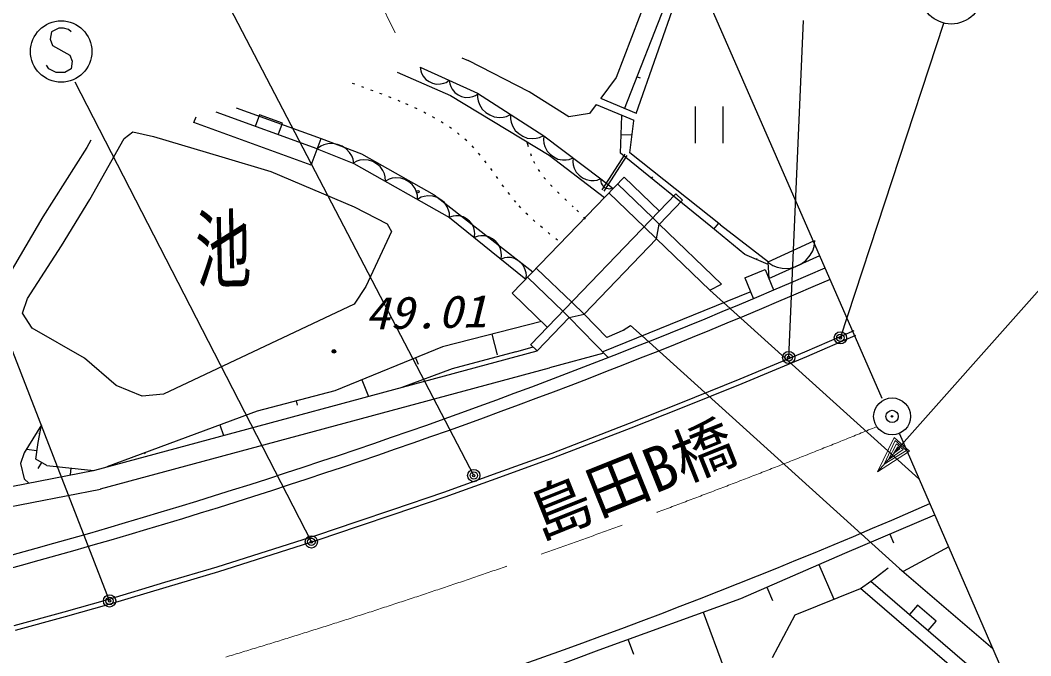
# Model space of a CAD drawing. Units: millimetres, scale not verified. Extents: x 40000 to 680000, y 20000 to 380000.
# Drawn here: x 512036 to 553159, y 292591 to 318468 of the extents above; entities that cross this region are included whole.
import ezdxf
from ezdxf.enums import TextEntityAlignment as Align

# ---------------------------------------------------------------- set-up
doc = ezdxf.new("R2010")
doc.units = ezdxf.units.MM
doc.header["$LTSCALE"] = 1000
doc.header["$PDMODE"] = 32
doc.header["$PDSIZE"] = 500
doc.linetypes.add('CHAIN', pattern=[18.5, 12, -1.5, 3.5, -1.5])
for name, color, linetype, lineweight in [('M-BGD', 7, 'Continuous', 25), ('M-BGD-EXST', 7, 'Continuous', 25), ('M-BMK', 2, 'CHAIN', 13), ('M-BMK-OTRS', 5, 'Continuous', 25), ('M-BMK-SRVR', 3, 'Continuous', 25), ('M-STR-HTXT', 7, 'Continuous', 13), ('M-STR-STR1', 1, 'Continuous', 25), ('M-STR-STRC', 7, 'Continuous', 25)]:
    doc.layers.add(name, color=color, linetype=linetype, lineweight=lineweight)
doc.layers.add('M-OTRS', color=6, linetype='Continuous')
doc.styles.add('ＭＳ ゴシック', font='')
doc.styles.get('ＭＳ ゴシック').set_extended_font_data('MS Gothic')

msp = doc.modelspace()

# ---------------------------------------------------------------- linework, layer by layer
at = {"layer": 'M-BGD'}
for p, q in [((536630, 314865), (538665, 320083)), ((537102, 314666), (539078, 320317)), ((537566, 319463), (536286, 316141)), ((530001, 316937), (530260, 316831)), ((532743, 315550), (530260, 316831)), ((527381, 316356), (529547, 315399)), ((528315, 316563), (528332, 316412)), ((528315, 316563), (530647, 315501)), ((528332, 316412), (528371, 316309)), ((528371, 316309), (528433, 316195)), ((525653, 315862), (525560, 315897)), ((528433, 316195), (528543, 316059)), ((528543, 316059), (528674, 315971)), ((528674, 315971), (528816, 315906)), ((528816, 315906), (528969, 315865)), ((528969, 315865), (529143, 315872)), ((529143, 315872), (529270, 315900)), ((529270, 315900), (529373, 315938)), ((529373, 315938), (529498, 316024)), ((529498, 316024), (529515, 315874)), ((529515, 315874), (529554, 315770)), ((536286, 316141), (535657, 315290)), ((537139, 316169), (537268, 316119)), ((526025, 315726), (525932, 315759)), ((526396, 315590), (526303, 315624)), ((526766, 315453), (526674, 315488)), ((529554, 315770), (529616, 315656)), ((529616, 315656), (529726, 315521)), ((529726, 315521), (529857, 315432)), ((529857, 315432), (529999, 315368)), ((530557, 315400), (530681, 315486)), ((530647, 315501), (530641, 315315)), ((530647, 315501), (533345, 313766)), ((534362, 314538), (532743, 315550)), ((527135, 315312), (527043, 315348)), ((527503, 315163), (527411, 315201)), ((527817, 315026), (527724, 315068)), ((529547, 315399), (533561, 312972)), ((529999, 315368), (530152, 315327)), ((530152, 315327), (530326, 315333)), ((530326, 315333), (530453, 315361)), ((530453, 315361), (530557, 315400)), ((530641, 315315), (530670, 315182)), ((530670, 315182), (530726, 315032)), ((530726, 315032), (530835, 314848)), ((535472, 315041), (535196, 314668)), ((535472, 315041), (537003, 314395)), ((535656, 315289), (537106, 314678)), ((524120, 313227), (520017, 314722)), ((520820, 314900), (524279, 313656)), ((521770, 314615), (521599, 314145)), ((522709, 314273), (521770, 314615)), ((528184, 314854), (528092, 314897)), ((528547, 314673), (528457, 314719)), ((530835, 314848), (530979, 314717)), ((530979, 314717), (531141, 314613)), ((531141, 314613), (531320, 314536)), ((531825, 314553), (531993, 314636)), ((531993, 314636), (531987, 314449)), ((535196, 314668), (534362, 314538)), ((536518, 314579), (536531, 314611)), ((539505, 314958), (539505, 313458)), ((540645, 313458), (540645, 314958)), ((519104, 314310), (519201, 314541)), ((523880, 312569), (519104, 314310)), ((522538, 313803), (522709, 314273)), ((528903, 314482), (528815, 314531)), ((529250, 314278), (529164, 314330)), ((531320, 314536), (531533, 314513)), ((531533, 314513), (531693, 314525)), ((531693, 314525), (531825, 314553)), ((531987, 314449), (532016, 314317)), ((532016, 314317), (532071, 314167)), ((536463, 313055), (536518, 314579)), ((536841, 313069), (537001, 314378)), ((537001, 314378), (537011, 314406)), ((516260, 313650), (516613, 313922)), ((516613, 313922), (517466, 313731)), ((529584, 314058), (529502, 314115)), ((529903, 313821), (529825, 313882)), ((532071, 314167), (532181, 313982)), ((532181, 313982), (532325, 313851)), ((532325, 313851), (532487, 313748)), ((533171, 313688), (533338, 313771)), ((533345, 313766), (533327, 313592)), ((533345, 313766), (535670, 312014)), ((536491, 313817), (536930, 313801)), ((514914, 313589), (514752, 313288)), ((514868, 311165), (516260, 313650)), ((517466, 313731), (520238, 312908)), ((523880, 312569), (524279, 313656)), ((524396, 313392), (524271, 313338)), ((524279, 313656), (525927, 313028)), ((524550, 313434), (524396, 313392)), ((524764, 313452), (524550, 313434)), ((524954, 313410), (524764, 313452)), ((525132, 313339), (524954, 313410)), ((530212, 313557), (530130, 313631)), ((532487, 313748), (532665, 313671)), ((532649, 313523), (532707, 313329)), ((532665, 313671), (532879, 313648)), ((532879, 313648), (533038, 313659)), ((533038, 313659), (533171, 313688)), ((533327, 313592), (533344, 313466)), ((533344, 313466), (533386, 313322)), ((514752, 313288), (512953, 310464)), ((524120, 313227), (525608, 312632)), ((524271, 313338), (524122, 313225)), ((525299, 313238), (525132, 313339)), ((525442, 313078), (525299, 313238)), ((525525, 312941), (525442, 313078)), ((525927, 313028), (528880, 311364)), ((530490, 313277), (530422, 313349)), ((530751, 312978), (530687, 313054)), ((532799, 313043), (532834, 312949)), ((533386, 313322), (533476, 313142)), ((533476, 313142), (533601, 313010)), ((533561, 312972), (535812, 311244)), ((533601, 313010), (533745, 312901)), ((535715, 311564), (536651, 313012)), ((535799, 311510), (536735, 312958)), ((540136, 310073), (536463, 313055)), ((540535, 310143), (536841, 313069)), ((520238, 312908), (522229, 312315)), ((525579, 312817), (525525, 312941)), ((525608, 312632), (525579, 312817)), ((525739, 312731), (525587, 312645)), ((525608, 312632), (529510, 310441)), ((525861, 312766), (525739, 312731)), ((526010, 312785), (525861, 312766)), ((526211, 312776), (526010, 312785)), ((526383, 312714), (526211, 312776)), ((526540, 312625), (526383, 312714)), ((526682, 312511), (526540, 312625)), ((531000, 312665), (530939, 312744)), ((532925, 312733), (532968, 312644)), ((533745, 312901), (533907, 312817)), ((533907, 312817), (534105, 312781)), ((534105, 312781), (534255, 312780)), ((534255, 312780), (534381, 312798)), ((534381, 312798), (534543, 312864)), ((534543, 312864), (534526, 312701)), ((534526, 312701), (534543, 312584)), ((534543, 312584), (534581, 312449)), ((522229, 312315), (525630, 310871)), ((526795, 312344), (526682, 312511)), ((526855, 312207), (526795, 312344)), ((526890, 312085), (526855, 312207)), ((531240, 312343), (531181, 312424)), ((533117, 312389), (533172, 312307)), ((534581, 312449), (534665, 312281)), ((534665, 312281), (534782, 312157)), ((534782, 312157), (534917, 312056)), ((526895, 311910), (526890, 312085)), ((527047, 311997), (526895, 311910)), ((527169, 312031), (527047, 311997)), ((527318, 312051), (527169, 312031)), ((527519, 312041), (527318, 312051)), ((527690, 311979), (527519, 312041)), ((527847, 311891), (527690, 311979)), ((527990, 311776), (527847, 311891)), ((528102, 311610), (527990, 311776)), ((531477, 312017), (531418, 312099)), ((531714, 311691), (531655, 311772)), ((532058, 307350), (536615, 312077)), ((533350, 312070), (533414, 311993)), ((533615, 311768), (533685, 311695)), ((534917, 312056), (535068, 311978)), ((535068, 311978), (535252, 311944)), ((535252, 311944), (535392, 311943)), ((535392, 311943), (535510, 311960)), ((535510, 311960), (535661, 312021)), ((535670, 312014), (535661, 311945)), ((535661, 311945), (535666, 311894)), ((535666, 311894), (535681, 311836)), ((535670, 312014), (536168, 311614)), ((535681, 311836), (535715, 311763)), ((535715, 311763), (535763, 311709)), ((535763, 311709), (535819, 311663)), ((537777, 310418), (536337, 311806)), ((536615, 312077), (538052, 310692)), ((537728, 312022), (537780, 312085)), ((528163, 311473), (528102, 311610)), ((528197, 311350), (528163, 311473)), ((528202, 311175), (528197, 311350)), ((528626, 311316), (528477, 311296)), ((528827, 311306), (528626, 311316)), ((528998, 311244), (528827, 311306)), ((528880, 311364), (532902, 308226)), ((531957, 311369), (531896, 311449)), ((532809, 305267), (538719, 311397)), ((533901, 311480), (533974, 311409)), ((535819, 311663), (535883, 311628)), ((535883, 311628), (535962, 311611)), ((535962, 311611), (536022, 311609)), ((537434, 310045), (535994, 311434)), ((536022, 311609), (536072, 311614)), ((536072, 311614), (536138, 311638)), ((538719, 311397), (538985, 311141)), ((513721, 309283), (514868, 311165)), ((528354, 311262), (528202, 311175)), ((528477, 311296), (528354, 311262)), ((529155, 311156), (528998, 311244)), ((529297, 311042), (529155, 311156)), ((529410, 310875), (529297, 311042)), ((532209, 311057), (532145, 311134)), ((532407, 310833), (532340, 310905)), ((534197, 311198), (534272, 311128)), ((534494, 310917), (534535, 310877)), ((538985, 311141), (538036, 310155)), ((525630, 310871), (526974, 310184)), ((529471, 310738), (529410, 310875)), ((529505, 310615), (529471, 310738)), ((529510, 310441), (529505, 310615)), ((529648, 310496), (529505, 310444)), ((529757, 310508), (529648, 310496)), ((529887, 310503), (529757, 310508)), ((530058, 310465), (529887, 310503)), ((532688, 310549), (532616, 310618)), ((534680, 310735), (534751, 310664)), ((512953, 310464), (509170, 304007)), ((526974, 310184), (527139, 309860)), ((529510, 310441), (532611, 307924)), ((530195, 310387), (530058, 310465)), ((530316, 310289), (530195, 310387)), ((530421, 310170), (530316, 310289)), ((530493, 310011), (530421, 310170)), ((532982, 310278), (532907, 310345)), ((533285, 310017), (533208, 310082)), ((534960, 310447), (535028, 310374)), ((538042, 310162), (537777, 310418)), ((537931, 309566), (538038, 310166)), ((540575, 307721), (538042, 310162)), ((541524, 308923), (540136, 310073)), ((540259, 309956), (540462, 310204)), ((540535, 310143), (542480, 308627)), ((527139, 309860), (526107, 307621)), ((530525, 309885), (530493, 310011)), ((530515, 309625), (530536, 309775)), ((530668, 309681), (530515, 309625)), ((530536, 309775), (530525, 309885)), ((530786, 309693), (530668, 309681)), ((530926, 309688), (530786, 309693)), ((531110, 309647), (530926, 309688)), ((533594, 309762), (533517, 309826)), ((537931, 309566), (537434, 310045)), ((512335, 307139), (513721, 309283)), ((531258, 309563), (531110, 309647)), ((531388, 309457), (531258, 309563)), ((531501, 309330), (531388, 309457)), ((531578, 309159), (531501, 309330)), ((533906, 309510), (533828, 309573)), ((534979, 306503), (537931, 309566)), ((540101, 307474), (537931, 309566)), ((544322, 309470), (542465, 308619)), ((544285, 309083), (544347, 309250)), ((544347, 309250), (544374, 309494)), ((531612, 309023), (531578, 309159)), ((531602, 308743), (531625, 308905)), ((531625, 308905), (531612, 309023)), ((542470, 308526), (541524, 308923)), ((542505, 307946), (544574, 308893)), ((544008, 308679), (544185, 308899)), ((544185, 308899), (544285, 309083)), ((531744, 308795), (531602, 308743)), ((531854, 308806), (531744, 308795)), ((531984, 308801), (531854, 308806)), ((532154, 308763), (531984, 308801)), ((532292, 308685), (532154, 308763)), ((532413, 308587), (532292, 308685)), ((532517, 308469), (532413, 308587)), ((532589, 308310), (532517, 308469)), ((541997, 308725), (542022, 308784)), ((542465, 308619), (542667, 308481)), ((542465, 308619), (542500, 307959)), ((542667, 308481), (542834, 308419)), ((543321, 308365), (543567, 308431)), ((543567, 308431), (543796, 308536)), ((543796, 308536), (544008, 308679)), ((532621, 308184), (532589, 308310)), ((532611, 307924), (532632, 308074)), ((532632, 308074), (532621, 308184)), ((534491, 306973), (533049, 308363)), ((541517, 307981), (542349, 308325)), ((542349, 308325), (542693, 307493)), ((542834, 308419), (543039, 308374)), ((543039, 308374), (543321, 308365)), ((526107, 307621), (525625, 306911)), ((534126, 306609), (532691, 307993)), ((540101, 307474), (540575, 307721)), ((541517, 307981), (541861, 307149)), ((532058, 307350), (533496, 305963)), ((535762, 304977), (541743, 307415)), ((540101, 307474), (540657, 306972)), ((512127, 306540), (512335, 307139)), ((525625, 306911), (517867, 303242)), ((534979, 306503), (534491, 306973)), ((512527, 305931), (512127, 306540)), ((533071, 305005), (534381, 306364)), ((534381, 306364), (534126, 306609)), ((534381, 306364), (534979, 306503)), ((534979, 306503), (535905, 305553)), ((533251, 306200), (529218, 305165)), ((534377, 306360), (535961, 304734)), ((536567, 305842), (536874, 306044)), ((536874, 306044), (537342, 305621)), ((514655, 304705), (512527, 305931)), ((531234, 305683), (531449, 304844)), ((536623, 305866), (535905, 305553)), ((529218, 305165), (524844, 303380)), ((532210, 304973), (532904, 305166)), ((533071, 305005), (532804, 305262)), ((515070, 300149), (533071, 305005)), ((528124, 304719), (528230, 304460)), ((532210, 304973), (529612, 304273)), ((535790, 304910), (533578, 304313)), ((515936, 303601), (514655, 304705)), ((515300, 299382), (533578, 304313)), ((529612, 304273), (527568, 303520)), ((517003, 303159), (515936, 303601)), ((525937, 303826), (526212, 303154)), ((517867, 303242), (517003, 303159)), ((524844, 303380), (521684, 302557)), ((523264, 302968), (523309, 302798)), ((521684, 302557), (515559, 300281)), ((512901, 301993), (512198, 300851)), ((512762, 301278), (512901, 301993)), ((520153, 301988), (520311, 301563)), ((512831, 301635), (512791, 301643)), ((512668, 300596), (512762, 301278)), ((512198, 300851), (512048, 300422)), ((512715, 300937), (512287, 300996)), ((517090, 300850), (517106, 300807)), ((512048, 300422), (512204, 299792)), ((513123, 300339), (512668, 300596)), ((512896, 300467), (512755, 300217)), ((513123, 300339), (515037, 300134)), ((514097, 300244), (514068, 299954)), ((497873, 296799), (515070, 300149)), ((512204, 299792), (512388, 299626)), ((498043, 296017), (515301, 299379)), ((545598, 296767), (549251, 298328)), ((547424, 297547), (547575, 297195)), ((549820, 297033), (547960, 296025)), ((541356, 294925), (545598, 296767)), ((544538, 296306), (545149, 294900)), ((546647, 295626), (547349, 296170)), ((547822, 296147), (551611, 292888)), ((542417, 295385), (542653, 294841)), ((543567, 294265), (546223, 295331)), ((546223, 295331), (546647, 295626)), ((550230, 291884), (546223, 295331)), ((546647, 295626), (550556, 292264)), ((535593, 292830), (541356, 294925)), ((548549, 294650), (548222, 294271)), ((549307, 293998), (548549, 294650)), ((539831, 294362), (540682, 292056)), ((542655, 292527), (543567, 294265)), ((548981, 293619), (549307, 293998)), ((536781, 293238), (536996, 292655)), ((529155, 290426), (535593, 292830))]:
    msp.add_line(p, q, dxfattribs=at)
for centre, radius in [((528219, 311489), 50), ((524800, 304986), 75), ((524800, 304986), 45), ((524800, 304986), 15)]:
    msp.add_circle(centre, radius, dxfattribs=at)
for centre, radius, start, end in [((447365, 531545), 243500, 282.16895, 293.58594), ((447358, 531540), 244000, 282.16992, 293.58984), ((447427, 531570), 254000, 281.38281, 293.58496)]:
    msp.add_arc(centre, radius, start, end, dxfattribs=at)
at = {"layer": 'M-BGD-EXST'}
for p, q in [((530492, 299930), (520579, 318954)), ((543308, 304736), (543909, 318454)), ((545410, 305537), (549616, 318354)), ((513304, 317994), (513254, 317694)), ((513604, 318144), (513304, 317994)), ((513804, 318144), (513604, 318144)), ((514004, 318094), (513804, 318144)), ((514104, 317994), (514004, 318094)), ((513254, 317694), (513354, 317444)), ((513354, 317444), (514054, 317044)), ((513204, 316494), (513104, 316644)), ((514054, 317044), (514154, 316794)), ((514154, 316794), (514104, 316494)), ((513504, 316344), (513204, 316494)), ((513854, 316344), (513504, 316344)), ((514104, 316494), (513854, 316344)), ((523883, 297227), (514271, 315950)), ((515673, 294824), (509064, 311845))]:
    msp.add_line(p, q, dxfattribs=at)
for centre, radius in [((549927, 319563), 1250), ((513704, 317194), 1250), ((545410, 305537), 250), ((545410, 305537), 150), ((545410, 305537), 50), ((543308, 304736), 250), ((543308, 304736), 150), ((543308, 304736), 50), ((530492, 299930), 250), ((530492, 299930), 150), ((530492, 299930), 50), ((523883, 297227), 250), ((523883, 297227), 150), ((523883, 297227), 50), ((515673, 294824), 250), ((515673, 294824), 150), ((515673, 294824), 50)]:
    msp.add_circle(centre, radius, dxfattribs=at)
at = {"layer": 'M-BMK'}
msp.add_arc((435495, 574346), 294321, 275.96321, 292.23428, dxfattribs=at)
at = {"layer": 'M-BMK-OTRS'}
for p, q in [((547118, 303073), (532170, 337263)), ((547811, 301630), (571281, 247635))]:
    msp.add_line(p, q, dxfattribs=at)
at = {"layer": 'M-BMK-SRVR'}
for radius in [750, 30]:
    msp.add_circle((547514, 302339), radius, dxfattribs=at)
at = {"layer": 'M-OTRS'}
msp.add_point((547514, 302339), dxfattribs=at)
at = {"layer": 'M-STR-HTXT'}
for p, q in [((527288, 317953), (523883, 325062)), ((546915, 300075), (554574, 308711)), ((546915, 300075), (547596, 301476)), ((547596, 301476), (548225, 300918)), ((547194, 300389), (547646, 301351)), ((547353, 300568), (547696, 301227)), ((547592, 300838), (547746, 301102)), ((547836, 301022), (547592, 300838)), ((547646, 301351), (548095, 300953)), ((547696, 301227), (547966, 300988)), ((547746, 301102), (547836, 301022)), ((548225, 300918), (546915, 300075)), ((548095, 300953), (547194, 300389)), ((547966, 300988), (547353, 300568))]:
    msp.add_line(p, q, dxfattribs=at)
at = {"layer": 'M-STR-STR1'}
for p, q in [((540657, 306972), (548597, 299794)), ((547822, 296147), (537342, 305621))]:
    msp.add_line(p, q, dxfattribs=at)
at = {"layer": 'M-STR-STRC'}
for p, q in [((545954, 305816), (543955, 304952)), ((546029, 305630), (544033, 304768)), ((543955, 304952), (541324, 303848)), ((544033, 304768), (541400, 303663)), ((541324, 303848), (538835, 302844)), ((541400, 303663), (538910, 302658)), ((538835, 302844), (536811, 302042)), ((538910, 302658), (536884, 301856)), ((536811, 302042), (533666, 300832)), ((536884, 301856), (533736, 300645)), ((533666, 300832), (531478, 300036)), ((533736, 300645), (531546, 299848)), ((531478, 300036), (529256, 299243)), ((531546, 299848), (529321, 299054)), ((529256, 299243), (527180, 298537)), ((529321, 299054), (527245, 298347)), ((527180, 298537), (525729, 298041)), ((527245, 298347), (525793, 297852)), ((525729, 298041), (524087, 297492)), ((525793, 297852), (524149, 297302)), ((524087, 297492), (520042, 296200)), ((524149, 297302), (520101, 296009)), ((520042, 296200), (517907, 295569)), ((520101, 296009), (517964, 295378)), ((517907, 295569), (515584, 294871)), ((517964, 295378), (515640, 294679)), ((515584, 294871), (513810, 294372)), ((515640, 294679), (513864, 294179)), ((513810, 294372), (511779, 293812)), ((513864, 294179), (511832, 293619))]:
    msp.add_line(p, q, dxfattribs=at)

# ---------------------------------------------------------------- texts
at = {"layer": 'M-BGD', "style": 'ＭＳ ゴシック', "width": 0.65}
msp.add_text('池', height=2566, rotation=1.2, dxfattribs=at).set_placement((519202, 307070), align=Align.BOTTOM_LEFT)
at = {"layer": 'M-BGD', "style": 'ＭＳ ゴシック', "oblique": 15, "width": 1.1}
msp.add_text('49.01', height=1320, rotation=1.2, dxfattribs=at).set_placement((526092, 305474), align=Align.BOTTOM_LEFT)
at = {"layer": 'M-STR-STR1', "style": 'ＭＳ ゴシック'}
msp.add_text('島田B橋', height=1833, rotation=21.879, dxfattribs=at).set_placement((533419, 296804), align=Align.BOTTOM_LEFT)

doc.saveas('drawing.dxf')
